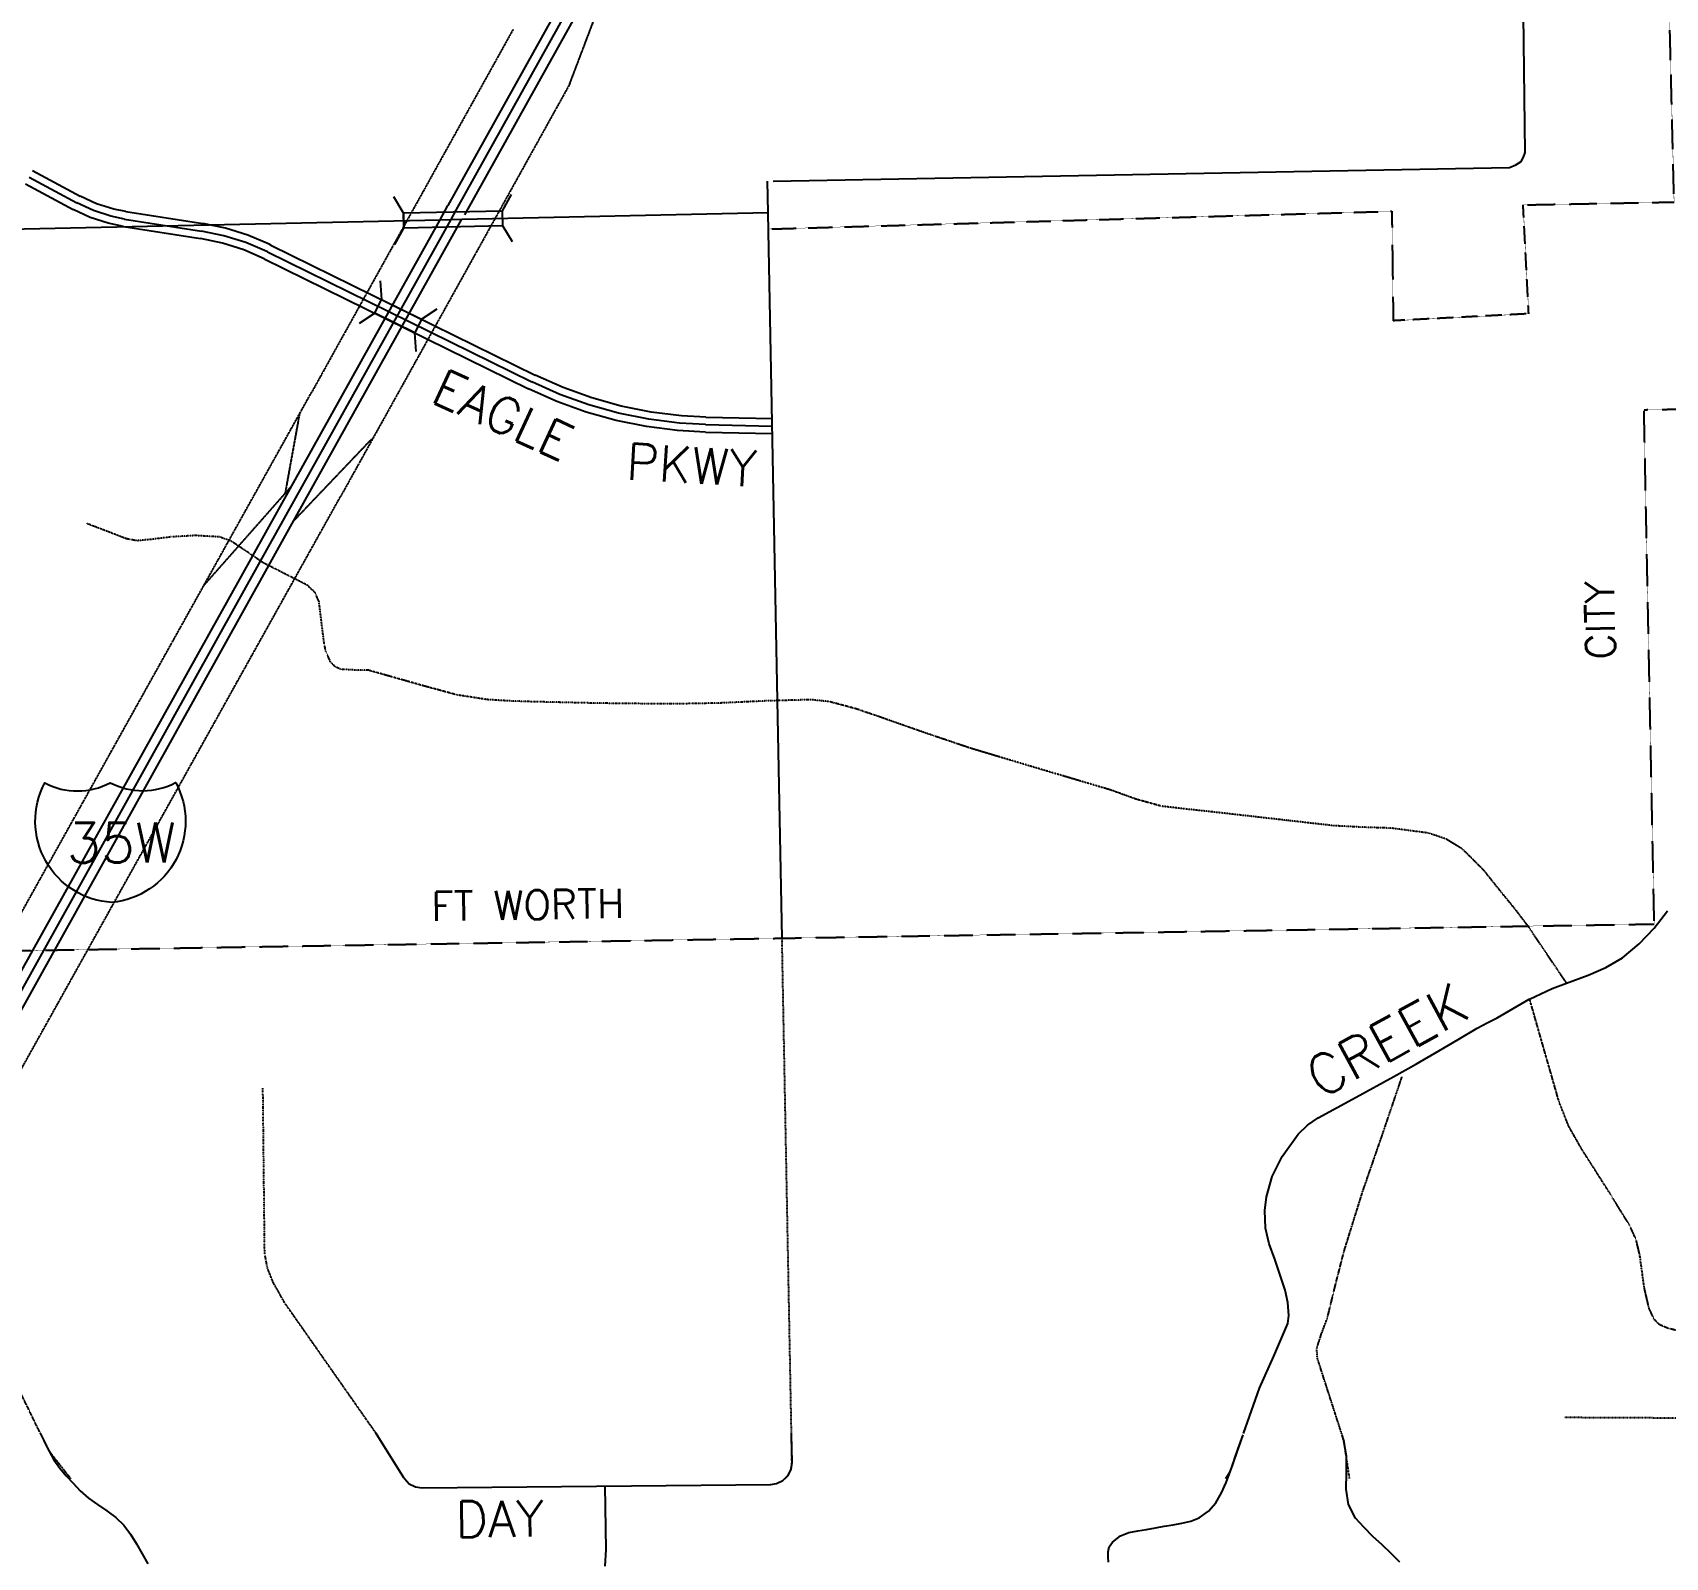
# Model space of a CAD drawing. Header units: feet. Extents: x 2327405 to 2393004, y 6977726 to 7089689.
# Drawn here: x 2337700 to 2346897, y 7008652 to 7017238 of the extents above; entities that cross this region are included whole.
import ezdxf
from ezdxf.enums import TextEntityAlignment as Align

# ---------------------------------------------------------------- set-up
doc = ezdxf.new("R2010")
doc.units = ezdxf.units.FT
doc.header["$MEASUREMENT"] = 0
for name, pattern in [('DASHDOT50', [0.5, 0.25, -0.125, -0.125]), ('DASHED', [0.75, 0.5, -0.25]), ('DASHED2', [0.375, 0.25, -0.125]), ('DIVIDE2', [0.6252, 0.25, -0.125, 0.0001, -0.125, 0.0001, -0.125])]:
    doc.linetypes.add(name, pattern=pattern)
doc.layers.add('vicinity map', color=9, linetype='CONTINUOUS')
doc.styles.add('L60', font='simplex', dxfattribs={"height": 6})
doc.styles.get("Standard").update_dxf_attribs({"font": 'Simplex.shx'})

msp = doc.modelspace()

# ---------------------------------------------------------------- linework, layer by layer
at = {"layer": 'vicinity map'}
for p, q in [((2337744.58473, 7009348.19115), (2337754.12553, 7009328.59422)), ((2337754.12553, 7009328.59422), (2337763.66635, 7009308.99732)), ((2337763.66635, 7009308.99732), (2337773.20724, 7009289.40045)), ((2339791.50468, 7009099.3032), (2339635.93362, 7009348.89932)), ((2341977.77228, 7009185.31311), (2341974.71429, 7009345.79305)), ((2344489.59297, 7009258.80149), (2344504.33239, 7009300.61543)), ((2344504.33239, 7009300.61543), (2344519.07217, 7009342.42926)), ((2345078.37153, 7009335.11901), (2345076.25351, 7009341.68891)), ((2345080.48961, 7009328.54917), (2345078.37153, 7009335.11901)), ((2345082.60772, 7009321.97935), (2345080.48961, 7009328.54917)), ((2345084.72579, 7009315.40953), (2345082.60772, 7009321.97935)), ((2345086.8438, 7009308.83969), (2345084.72579, 7009315.40953)), ((2345101.57566, 7009220.75659), (2345086.8438, 7009308.83969)), ((2337773.20724, 7009289.40045), (2337782.74822, 7009269.80361)), ((2337782.74822, 7009269.80361), (2337792.28933, 7009250.20681)), ((2337792.28933, 7009250.20681), (2337820.15266, 7009201.03308)), ((2344460.11434, 7009175.17347), (2344474.8537, 7009216.98748)), ((2344474.8537, 7009216.98748), (2344489.59297, 7009258.80149)), ((2345101.15256, 7009127.9192), (2345101.57566, 7009220.75659)), ((2337820.15266, 7009201.03308), (2337853.10434, 7009154.9388)), ((2337853.10434, 7009154.9388), (2337889.64017, 7009111.14349)), ((2341954.27407, 7009111.48686), (2341972.12305, 7009146.46058)), ((2341972.12305, 7009146.46058), (2341977.77228, 7009185.31311)), ((2344423.33128, 7009073.7349), (2344445.37469, 7009133.35952)), ((2344445.37469, 7009133.35952), (2344460.11434, 7009175.17347)), ((2345099.87221, 7009035.48427), (2345101.15256, 7009127.9192)), ((2337889.64017, 7009111.14349), (2337928.25598, 7009068.86666)), ((2337928.25598, 7009068.86666), (2337967.44761, 7009027.32784)), ((2337967.44761, 7009027.32784), (2338014.23992, 7008985.52786)), ((2339791.48859, 7009099.3032), (2339794.25687, 7009095.0703)), ((2339794.25687, 7009095.0703), (2339821.39248, 7009066.6954)), ((2339821.39248, 7009066.6954), (2339856.20525, 7009048.54061)), ((2339856.20525, 7009048.54061), (2339895.0095, 7009042.5373)), ((2339895.0095, 7009042.5373), (2341858.49469, 7009062.49469)), ((2340930.33125, 7008696.43755), (2340925.71208, 7009054.3025)), ((2341858.49469, 7009062.49469), (2341890.70012, 7009067.21043)), ((2341890.70012, 7009067.21043), (2341926.14058, 7009084.09373)), ((2341926.14058, 7009084.09373), (2341954.27407, 7009111.48686)), ((2344397.13685, 7009014.65491), (2344423.33128, 7009073.7349)), ((2345112.03233, 7008948.60857), (2345099.87221, 7009035.48427)), ((2338014.23992, 7008985.52786), (2338065.95841, 7008949.17001)), ((2338065.95841, 7008949.17001), (2338118.94259, 7008914.35509)), ((2344323.37961, 7008911.86532), (2344364.56257, 7008959.55367)), ((2344364.56257, 7008959.55367), (2344397.13685, 7009014.65491)), ((2345151.93064, 7008872.44884), (2345112.03233, 7008948.60857)), ((2338118.94259, 7008914.35509), (2338169.53202, 7008877.1839)), ((2338169.53202, 7008877.1839), (2338214.06621, 7008833.75726)), ((2344124.26864, 7008835.76507), (2344174.10632, 7008843.61349)), ((2344174.10632, 7008843.61349), (2344223.33141, 7008855.48862)), ((2344223.33141, 7008855.48862), (2344271.35913, 7008875.02399)), ((2344271.35913, 7008875.02399), (2344323.37961, 7008911.86532)), ((2345200.05816, 7008819.38908), (2345151.93064, 7008872.44884)), ((2338214.06621, 7008833.75726), (2338251.98411, 7008782.45977)), ((2338251.98411, 7008782.45977), (2338285.18283, 7008727.71225)), ((2343782.58014, 7008737.75256), (2343827.70901, 7008773.42992)), ((2343827.70901, 7008773.42992), (2343875.54808, 7008792.5596)), ((2343875.54808, 7008792.5596), (2343925.07415, 7008801.83676)), ((2343925.07415, 7008801.83676), (2343975.26405, 7008807.95661)), ((2343975.26405, 7008807.95661), (2344025.0946, 7008817.61431)), ((2344025.0946, 7008817.61431), (2344074.40314, 7008828.30985)), ((2344074.40314, 7008828.30985), (2344124.26864, 7008835.76507)), ((2345250.18734, 7008769.59197), (2345200.05816, 7008819.38908)), ((2345301.28642, 7008721.48746), (2345250.18734, 7008769.59197)), ((2338285.18283, 7008727.71225), (2338316.41695, 7008671.42959)), ((2338316.41695, 7008671.42959), (2338348.44108, 7008615.52665)), ((2340925.13267, 7008601.46291), (2340930.33125, 7008696.43755)), ((2343757.80506, 7008653.83672), (2343758.06842, 7008682.76848)), ((2343758.06842, 7008682.76848), (2343764.92312, 7008710.91424)), ((2343764.92312, 7008710.91424), (2343782.58014, 7008737.75256)), ((2345352.3236, 7008673.50547), (2345301.28642, 7008721.48746)), ((2345402.26711, 7008624.07592), (2345352.3236, 7008673.50547)), ((2343759.92209, 7008624.64041), (2343757.80506, 7008653.83672))]:
    msp.add_line(p, q, dxfattribs=at)
at = {"layer": 'vicinity map', "linetype": 'Continuous', "flags": 128}
for points in [[(2346271.17032, 7027438.13254), (2340039.79727, 7016264.21535)], [(2346363.79514, 7027386.46866), (2340132.42209, 7016212.55146)], [(2346107.18174, 7016564.52578), (2346058.30223, 7020594.53437)], [(2340057.06685, 7016186.28496), (2340086.11772, 7016238.3834), (2342333.83484, 7020268.92312)], [(2341870.85559, 7016402.034), (2346019.07952, 7016478.95042)], [(2346019.07952, 7016478.95042), (2346054.85797, 7016493.56438), (2346085.84021, 7016512.60438), (2346098.31358, 7016536.90733), (2346107.18174, 7016564.52578)], [(2337659.76588, 7016387.88679), (2337928.33762, 7016242.48755)], [(2337679.98078, 7016425.19423), (2337948.53643, 7016279.79499)], [(2337700.17959, 7016462.50167), (2337968.73524, 7016317.11853)], [(2341843.67169, 7016225.13749), (2341840.30791, 7016401.47069)], [(2338224.47953, 7016230.78672), (2338156.93021, 7016244.35453), (2338060.52314, 7016274.74126), (2337968.73524, 7016317.10243)], [(2339740.35595, 7016045.64974), (2339791.45652, 7016138.12971), (2339791.26339, 7016146.82083), (2339789.60563, 7016223.09347), (2339787.62599, 7016226.34459), (2339734.51358, 7016313.2719)], [(2340403.60117, 7016059.82914), (2340350.50485, 7016146.75645), (2340348.50912, 7016150.00758), (2340346.85136, 7016226.28021), (2340346.65823, 7016234.97133), (2340397.7749, 7016327.4513)], [(2338211.41066, 7016146.94959), (2338125.89968, 7016164.68591), (2338024.76078, 7016197.59951), (2337928.33762, 7016242.48755)], [(2338217.9451, 7016188.8762), (2338141.47932, 7016204.48803), (2338042.67415, 7016236.14625), (2337948.53643, 7016279.79499)], [(2338224.47953, 7016230.78672), (2338658.10211, 7016163.14083)], [(2339995.58521, 7016184.9491), (2340039.79727, 7016264.21535)], [(2340118.51629, 7016187.62082), (2341843.67169, 7016225.13749)], [(2341845.68352, 7016119.4438), (2341843.67169, 7016225.13749)], [(2337477.30061, 7016130.17894), (2339995.58521, 7016184.9491)], [(2338211.39457, 7016146.94959), (2338645.01714, 7016079.2876)], [(2338217.9451, 7016188.8762), (2338651.55158, 7016121.21421)], [(2339023.90175, 7016003.56218), (2339019.91027, 7016005.52573), (2338901.1799, 7016056.28832), (2338777.9913, 7016094.9799), (2338651.55158, 7016121.21421)], [(2339042.63594, 7016041.64217), (2339032.75382, 7016046.43838), (2338911.89895, 7016097.53895), (2338786.60195, 7016136.56853), (2338658.10211, 7016163.12473)], [(2338984.34105, 7014262.68229), (2340057.06685, 7016186.28496)], [(2339159.64419, 7014685.9399), (2339995.58521, 7016184.9491)], [(2339172.10146, 7014490.53452), (2340118.51629, 7016187.62082)], [(2339995.58521, 7016184.9491), (2340057.06685, 7016186.28496)], [(2340057.06685, 7016186.28496), (2340118.51629, 7016187.62082)], [(2341896.02765, 7013476.71522), (2341845.68352, 7016119.4438)], [(2339005.16755, 7015965.49829), (2338890.39647, 7016015.02159), (2338769.34846, 7016053.39128), (2338645.01714, 7016079.2876)], [(2339042.61985, 7016041.62607), (2340530.87781, 7015309.31863)], [(2339005.15146, 7015965.49829), (2340493.39333, 7015233.17475)], [(2339023.88566, 7016003.56218), (2340512.14362, 7015271.23864)], [(2339656.96947, 7015841.36011), (2339664.29254, 7015735.92393)], [(2339626.77587, 7015659.66739), (2339538.77022, 7015601.17936)], [(2339890.48702, 7015624.35568), (2339978.49267, 7015682.8598)], [(2339860.29342, 7015442.67906), (2339852.97035, 7015548.11523)], [(2341491.97098, 7015073.88581), (2341354.86049, 7015081.1606), (2341184.14434, 7015101.82615), (2341015.45611, 7015135.17431), (2340849.7293, 7015181.06021), (2340687.8974, 7015239.22634), (2340530.86172, 7015309.31863)], [(2341490.00743, 7014989.05081), (2341331.86121, 7014997.98335), (2341158.15145, 7015020.06523), (2340986.53399, 7015054.84581), (2340817.92624, 7015102.14805), (2340653.26168, 7015161.69832), (2340493.40942, 7015233.17475)], [(2341490.98921, 7015031.47635), (2341343.40109, 7015039.55588), (2341171.17204, 7015060.9296), (2341001.0031, 7015095.00201), (2340833.84386, 7015141.59608), (2340670.57954, 7015200.45429), (2340512.14362, 7015271.25474)], [(2341490.98921, 7015031.46026), (2341866.57441, 7015022.76914)], [(2341491.95489, 7015073.88581), (2341867.54009, 7015065.17859)], [(2341490.00743, 7014989.05081), (2341865.59263, 7014980.35968)], [(2338940.4187, 7014292.8437), (2339159.64419, 7014685.9399)], [(2339030.59713, 7014236.80206), (2339172.10146, 7014490.53452)], [(2337444.80548, 7011610.95679), (2338940.4187, 7014292.8437)], [(2337444.90204, 7011502.22121), (2338984.34105, 7014262.68229)], [(2337444.99861, 7011393.55), (2339030.59713, 7014236.80206)], [(2341921.52161, 7012138.6688), (2341896.02765, 7013476.71522)], [(2346340.92462, 7011885.51575), (2346462.69689, 7011931.30509), (2346561.64691, 7011974.37442), (2346655.65587, 7012028.03405), (2346749.27857, 7012107.33248), (2346834.16185, 7012195.80488), (2346908.45484, 7012293.57999)], [(2346132.77226, 7011795.56265), (2346260.40299, 7011855.24168), (2346340.92462, 7011885.51575)], [(2344521.40618, 7009349.14075), (2344566.3103, 7009476.49786), (2344611.23053, 7009603.85498), (2344692.5247, 7009785.74084), (2344769.87568, 7009967.96468), (2344777.11828, 7010014.30123), (2344770.22976, 7010086.51801), (2344755.79284, 7010157.44722), (2344697.77156, 7010331.7042), (2344665.53394, 7010418.40619), (2344644.77182, 7010505.39787), (2344641.00566, 7010605.81251), (2344650.35667, 7010682.13344), (2344683.30245, 7010796.80795), (2344738.18528, 7010909.79253), (2344828.49246, 7011035.58846), (2344881.46002, 7011085.73945), (2344942.10473, 7011127.03837), (2345155.13377, 7011243.12922), (2345367.56731, 7011359.30055), (2345494.48987, 7011431.51733), (2345621.42853, 7011503.73411), (2345729.39157, 7011568.11278), (2345837.35461, 7011632.50755), (2345893.62157, 7011662.10565), (2345950.58061, 7011690.44836), (2346040.83951, 7011742.11225), (2346130.63167, 7011794.56478), (2346132.77226, 7011795.56265)], [(2344420.50544, 7009096.43998), (2344445.3744, 7009133.3593), (2344519.07189, 7009342.42904)]]:
    msp.add_lwpolyline(points, dxfattribs=at)
at = {"layer": 'vicinity map', "linetype": 'DASHED2', "flags": 128}
for points in [[(2346127.57368, 7015655.43449), (2346096.04423, 7016268.43215), (2346946.50264, 7016284.55901), (2346847.10196, 7020352.3096), (2346842.96563, 7020343.74723), (2349424.06773, 7020396.74698), (2349662.33321, 7020391.5645), (2349939.78921, 7020314.64807), (2350226.09728, 7020212.35035), (2351280.84533, 7020218.5468)], [(2341852.92613, 7016132.7219), (2345356.41371, 7016232.60542), (2345364.38057, 7015616.17959)], [(2346127.57368, 7015655.43449), (2345364.38057, 7015616.17959)], [(2337517.00616, 7012067.04753), (2346834.70907, 7012218.54665), (2346777.09015, 7015115.05597), (2350315.03642, 7015172.56222)]]:
    msp.add_lwpolyline(points, dxfattribs=at)
at = {"layer": 'vicinity map', "linetype": 'DASHED', "flags": 128}
for points in [[(2340725.14047, 7016948.72163), (2341113.32779, 7017971.48957)], [(2340405.80614, 7017255.74354), (2339270.93883, 7015212.1712)], [(2340727.40982, 7016952.77748), (2339435.04007, 7014627.00122)], [(2339205.53009, 7015094.87326), (2339270.93883, 7015212.1712)], [(2338806.33401, 7014379.04675), (2339205.53009, 7015094.87326)], [(2339124.12325, 7014645.71932), (2339202.61696, 7015078.79468), (2339205.53009, 7015094.87326)], [(2339172.10146, 7014490.53452), (2339187.45578, 7014506.64529), (2339611.43765, 7014951.66289)], [(2338860.23506, 7014347.03445), (2339124.12325, 7014645.71932)], [(2339124.12325, 7014645.71932), (2339145.38431, 7014669.79695), (2339159.64419, 7014685.9399)], [(2339176.2056, 7014162.86315), (2339435.04007, 7014627.00122)], [(2338665.60223, 7014126.68234), (2338806.33401, 7014379.04675)], [(2338665.60223, 7014126.68234), (2338673.76222, 7014135.93677), (2338860.23506, 7014347.03445)], [(2337444.51577, 7011937.05088), (2338665.60223, 7014126.68234)], [(2337462.20381, 7011089.34466), (2339176.2056, 7014162.86315)]]:
    msp.add_lwpolyline(points, dxfattribs=at)
at = {"layer": 'vicinity map', "linetype": 'Continuous', "flags": 128}
for points in [[(2340345.64426, 7016235.0679), (2340347.49515, 7016150.13633), (2339792.45439, 7016138.04924), (2339790.6035, 7016222.9969), (2340345.64426, 7016235.0679)], [(2339890.13294, 7015624.66148), (2339852.60017, 7015548.42103), (2339627.11386, 7015659.37768), (2339664.64662, 7015735.63422), (2339890.13294, 7015624.66148)]]:
    msp.add_lwpolyline(points, close=True, dxfattribs=at)
at = {"layer": 'vicinity map', "linetype": 'DIVIDE2', "flags": 128}
for points in [[(2338806.33401, 7014379.04675), (2338753.47912, 7014398.61787), (2338616.52958, 7014406.47207), (2338479.37081, 7014398.47302), (2338383.52705, 7014386.4342), (2338288.2949, 7014376.84178), (2338227.73066, 7014388.2529), (2338116.32336, 7014431.19348), (2338004.91606, 7014474.15015)], [(2338860.23506, 7014347.03445), (2338819.91791, 7014374.00912), (2338806.33401, 7014379.04675)], [(2338940.4187, 7014292.8437), (2338909.27552, 7014314.21742), (2338860.23506, 7014347.03445)], [(2338984.34105, 7014262.68229), (2338940.4187, 7014292.8437)], [(2339030.59713, 7014236.80206), (2338997.73182, 7014253.49224), (2338984.34105, 7014262.68229)], [(2339176.2056, 7014162.86315), (2339122.67473, 7014190.06315), (2339030.59713, 7014236.80206)], [(2341896.02765, 7013476.71522), (2341831.5685, 7013474.9609), (2341578.06137, 7013463.21179), (2341426.36911, 7013460.02505), (2341274.66076, 7013457.98102), (2340886.08716, 7013462.02079), (2340497.51356, 7013471.00161), (2340379.50745, 7013475.12185), (2340261.63009, 7013482.26788), (2340090.88175, 7013508.71142), (2339923.09482, 7013554.09839), (2339589.04996, 7013648.558), (2339511.40928, 7013648.94427), (2339433.97783, 7013653.27374), (2339402.93121, 7013668.66024), (2339379.56175, 7013691.74), (2339350.86495, 7013756.15086), (2339341.11158, 7013808.69996), (2339313.38047, 7014033.62296), (2339291.05716, 7014084.90058), (2339247.60156, 7014126.56968), (2339176.2056, 7014162.86315)], [(2346340.92462, 7011885.51575), (2346328.72486, 7011903.59007), (2346233.39613, 7012044.7725), (2346127.20351, 7012202.04961), (2346054.7775, 7012298.21526), (2345978.34391, 7012391.61262), (2345874.75862, 7012520.9172), (2345753.72671, 7012640.90296), (2345661.40769, 7012697.37915), (2345561.39541, 7012731.01701), (2345351.87501, 7012758.53889), (2345191.26631, 7012763.72138), (2345031.04388, 7012772.01013), (2344685.18553, 7012811.39379), (2344339.32718, 7012850.77744), (2344198.80463, 7012865.87424), (2344058.39473, 7012882.19424), (2343914.84638, 7012921.64227), (2343773.92146, 7012972.93598), (2343378.31449, 7013090.26612), (2342982.93285, 7013208.52975), (2342735.5095, 7013292.31859), (2342488.5368, 7013379.11715), (2342339.27484, 7013430.21772), (2342187.87229, 7013470.85676), (2342084.91469, 7013481.84942), (2341896.02765, 7013476.71522)], [(2347928.48669, 7009335.86264), (2347895.52481, 7009369.45222), (2347847.65926, 7009397.56961), (2347758.96154, 7009409.27043), (2347669.21766, 7009421.98522), (2347417.65799, 7009515.25383), (2347296.14323, 7009572.16458), (2347178.52339, 7009638.89308), (2347154.0434, 7009660.81401), (2347127.59986, 7009713.29873), (2347105.30874, 7009805.90746), (2347091.59608, 7009849.02508), (2347069.77171, 7009884.22412), (2347015.62924, 7009915.76967), (2346911.65768, 7009942.08445), (2346865.28894, 7009961.43025), (2346832.40753, 7009994.50479), (2346805.35239, 7010055.4714), (2346778.26506, 7010171.19207), (2346753.60803, 7010352.03177), (2346733.08733, 7010438.94298), (2346697.63077, 7010519.31976), (2346640.59126, 7010611.12375), (2346583.93803, 7010703.39449), (2346424.42376, 7010953.6505), (2346351.90118, 7011082.00549), (2346298.32203, 7011218.16639), (2346215.54715, 7011506.84038), (2346137.40753, 7011779.43579), (2346132.77226, 7011795.56265)], [(2345074.56386, 7009346.98406), (2345006.03276, 7009559.56245), (2344937.50166, 7009772.15694), (2344933.47799, 7009828.21467), (2344960.99988, 7009913.48423), (2344993.18921, 7009998.88254), (2345039.1073, 7010187.01313), (2345087.05332, 7010374.62869), (2345191.2824, 7010708.91496), (2345305.86035, 7011039.93403), (2345359.92235, 7011199.01374), (2345413.98434, 7011358.09345)], [(2339635.93343, 7009348.8991), (2339120.9687, 7010083.81411), (2339054.62647, 7010201.14425), (2339022.63027, 7010281.8912), (2339007.32424, 7010365.59958), (2338997.29726, 7011293.73086)], [(2337744.58478, 7009348.19116), (2337642.28707, 7009558.29097), (2337540.00544, 7009768.40688), (2337497.17753, 7009876.25726), (2337467.45067, 7009989.11308), (2337429.40288, 7010219.99111), (2337417.17093, 7010417.85897), (2337436.90299, 7010615.00257), (2337482.12901, 7010747.1398), (2337534.29184, 7010876.79846), (2337557.9349, 7010943.1085), (2337568.33206, 7011008.95179), (2337548.68047, 7011039.78917), (2337462.20381, 7011089.34466)], [(2337744.58458, 7009348.19093), (2337792.28917, 7009250.20659), (2337913.13277, 7009096.43998)], [(2339791.50449, 7009099.30298), (2339635.93343, 7009348.8991)], [(2345118.52247, 7009096.43998), (2345086.8435, 7009308.83947), (2345076.25321, 7009341.68869)], [(2341938.82049, 7009096.43998), (2341954.27383, 7009111.48665), (2341972.12282, 7009146.46036), (2341977.77204, 7009185.31289)], [(2339791.4884, 7009099.30298), (2339793.36078, 7009096.43998)]]:
    msp.add_lwpolyline(points, dxfattribs=at)
at = {"layer": 'vicinity map', "linetype": 'Continuous', "flags": 128}
msp.add_lwpolyline([(2338137.12023, 7013014.34204), (2338137.12023, 7013014.34204, 0.2490928997), (2338505.48434, 7013015.70987), (2338505.49469, 7013015.71542), (2338506.15771, 7013014.48768, -0.5354588753), (2338148.23822, 7012340.31062), (2338147.70312, 7012340.25719), (2338147.70312, 7012340.25719, -0.5470470103), (2337768.6489, 7013012.96284), (2337768.6834, 7013013.02783), (2337768.6834, 7013013.02783, 0.2491113201), (2338137.08482, 7013014.40858), (2338137.08482, 7013014.40858)], format="xyb", dxfattribs=at)
at = {"layer": 'vicinity map', "linetype": 'DASHDOT50', "flags": 128}
for points in [[(2341974.47125, 7009358.54802), (2341921.52161, 7012138.6688)], [(2347486.02814, 7009337.58477), (2347358.91244, 7009434.1206), (2346331.47705, 7009438.9651)], [(2341977.77204, 7009185.31289), (2341974.47125, 7009358.54802)]]:
    msp.add_lwpolyline(points, dxfattribs=at)

# ---------------------------------------------------------------- texts
at = {"layer": 'vicinity map', "linetype": 'Continuous', "style": 'L60'}
for s, height, rotation, p in [('EAGLE', 203.951649, 335.218566868, (2340307.11664, 7014993.40543)), ('PKWY', 203.951649, 356.71856691, (2341406.62493, 7014701.69211)), ('CITY', 163.71494, 91.139610293, (2346611.14531, 7013930.4828)), ('FT WORTH', 163.71494, 0.931506002, (2340490.97625, 7012244.17831))]:
    msp.add_text(s, height=height, rotation=rotation, dxfattribs=at).set_placement(p, align=Align.CENTER)
for s, height, rotation, p in [('35W', 224.230942, 0.204371966, (2338199.87184, 7012676.91017)), ('CREEK', 225.196608, 28.695364012, (2345329.01085, 7011564.86371))]:
    msp.add_text(s, height=height, rotation=rotation, dxfattribs=at).set_placement(p, align=Align.MIDDLE_CENTER)
at = {"layer": 'vicinity map'}
msp.add_text('DAY', height=203.952027, rotation=0.582369459, dxfattribs=at).set_placement((2340082.38363, 7008764.09953))

doc.saveas('drawing.dxf')
